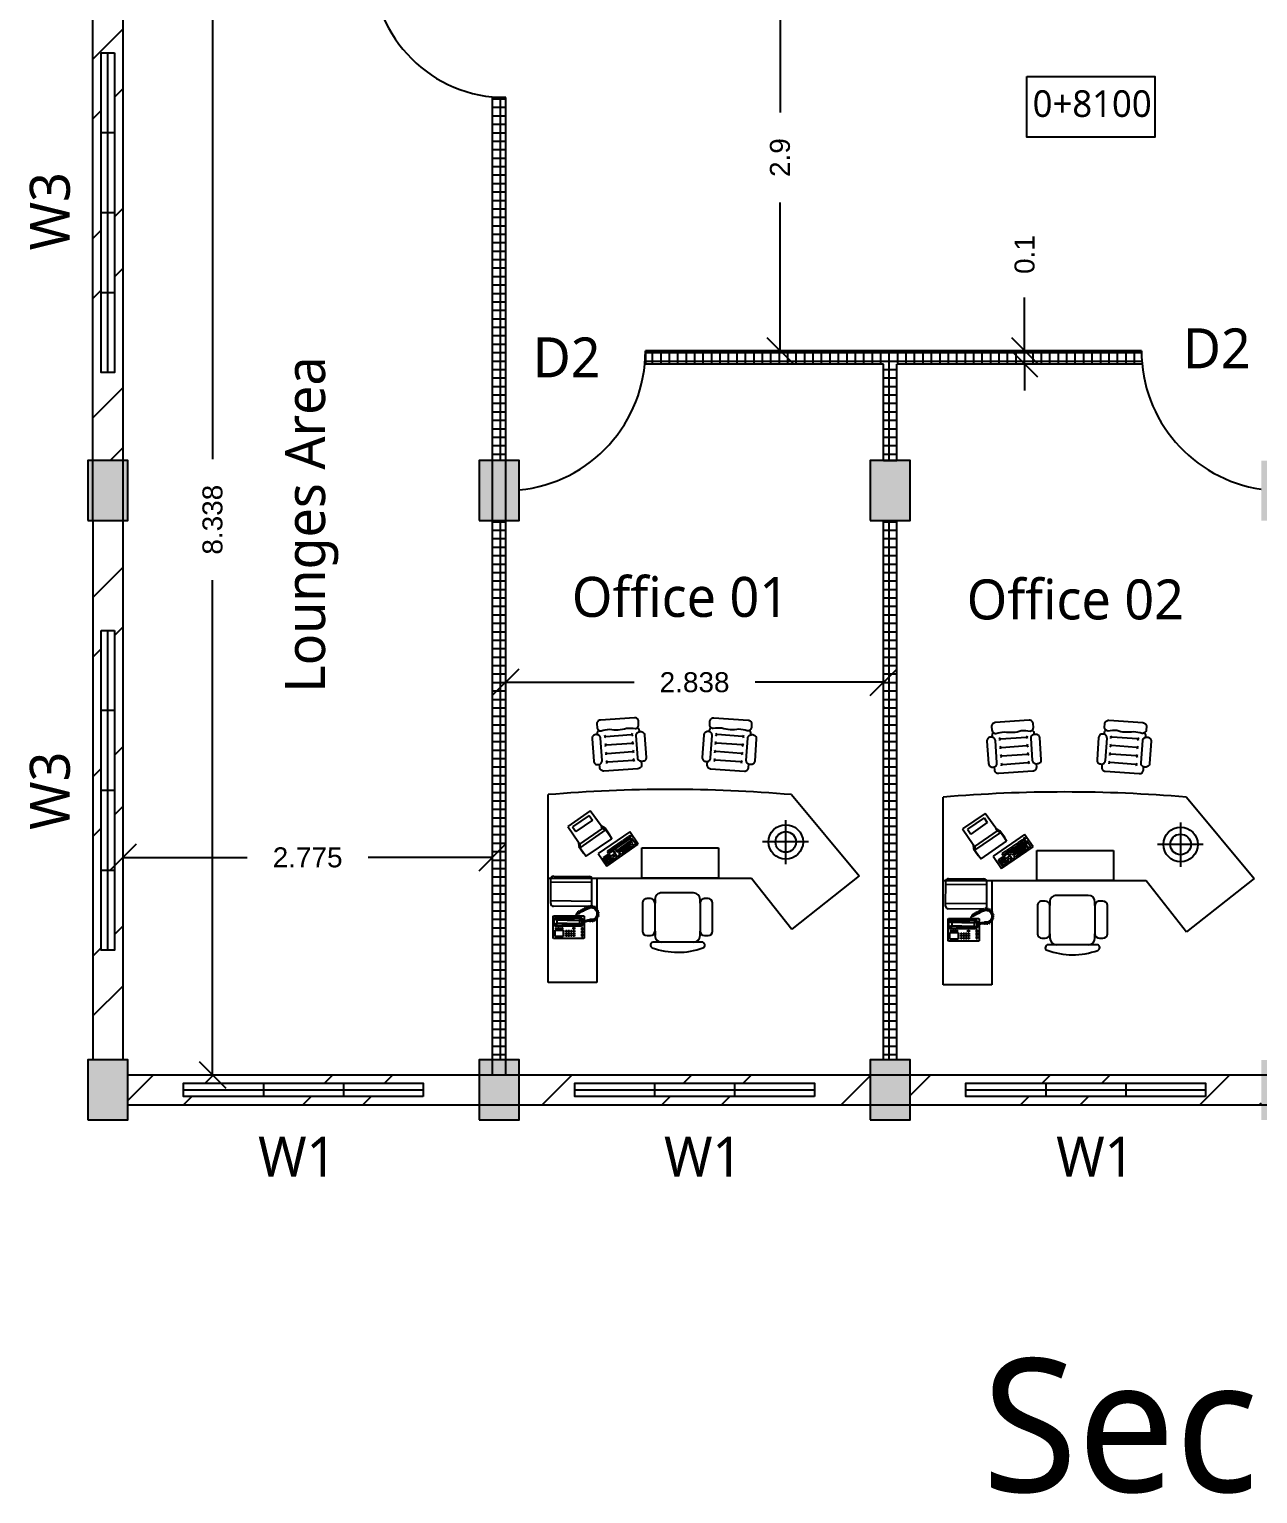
# Model space of a CAD drawing. Header units: millimetres. Extents: x 53849.2 to 53875.5, y 20238 to 20281.9.
# Drawn here: x 53849.87 to 53859.09, y 20264.3 to 20275.3 of the extents above; entities that cross this region are included whole.
import ezdxf

# ---------------------------------------------------------------- set-up
doc = ezdxf.new("R2010")
doc.units = ezdxf.units.MM
for name, color, linetype in [('Column', 240, 'Continuous'), ('Column hatch', 1, 'Continuous'), ('Doors', 90, 'Continuous'), ('Window', 50, 'Continuous')]:
    doc.layers.add(name, color=color, linetype=linetype)
doc.styles.add('Annotative', font='arial.ttf')
doc.styles.get("Standard").update_dxf_attribs({"font": 'arial.ttf'})
doc.dimstyles.new('Dim 2', dxfattribs={"dimtxt": 0.15, "dimasz": 0.2, "dimexe": 0.2, "dimexo": 0.2, "dimgap": 0.2, "dimtad": 0, "dimdec": 3, "dimdsep": 46, "dimtxsty": 'Annotative', "dimblk": 'OBLIQUE', "dimcen": 1, "dimadec": 0, "dimazin": 0, "dimtfac": 1, "dimtdec": 3, "dimtmove": 0, "dimatfit": 3, "dimfxl": 1, "dimarcsym": 0})

# ---------------------------------------------------------------- blocks, each defined once
blk = doc.blocks.new('A$C171345A8')
for p, q in [((3772, 2304), (3772, 3804)), ((3772, 3804), (4472, 3804)), ((4472, 3804), (4472, 1105)), ((2248, 3226), (2384, 3226)), ((2384, 3226), (2841, 3226)), ((2841, 3226), (2937, 3226)), ((2937, 3226), (2962, 3226)), ((0, 2272), (970, 3040)), ((1551, 2304), (970, 3040)), ((2110, 3068), (2110, 2664)), ((2224, 3132), (2174, 3132)), ((2288, 3130), (2288, 3068)), ((2288, 2664), (2288, 3068)), ((2937, 3068), (2937, 3130)), ((2937, 3068), (2937, 2664)), ((3052, 3132), (3002, 3132)), ((3116, 2664), (3116, 3068)), ((2174, 2599), (2224, 2599)), ((2288, 2664), (2288, 2613)), ((2937, 2613), (2937, 2664)), ((3002, 2599), (3052, 2599)), ((3844, 2674), (3844, 2321)), ((4437, 2670), (4434, 2317)), ((2384, 2517), (2841, 2517)), ((973, 1105), (0, 2272)), ((4472, 2304), (1551, 2304)), ((2023, 2304), (3125, 2304)), ((2023, 1870), (2023, 2304)), ((3125, 2304), (3125, 1870)), ((1055, 2105), (1055, 1471)), ((1391, 1781), (731, 1781)), ((3125, 1870), (2023, 1870)), ((1592, 716), (1589, 667)), ((1706, 634), (2069, 608)), ((3616, 634), (3253, 608)), ((3730, 716), (3733, 667)), ((1697, 512), (2060, 487)), ((3625, 512), (3262, 487)), ((1680, 269), (2043, 243)), ((1689, 390), (2052, 365)), ((3634, 390), (3270, 365)), ((3642, 269), (3279, 243))]:
    blk.add_line(p, q)
at = {"linetype": 'ByBlock'}
for p, q in [((3954, 3169), (3961, 3175)), ((3954, 2933), (3954, 3169)), ((3961, 3175), (4395, 3175)), ((4395, 3175), (4401, 3169)), ((4401, 3169), (4401, 2854)), ((3995, 3137), (3976, 3137)), ((3976, 3137), (3976, 3106)), ((3976, 3106), (3995, 3106)), ((3995, 3093), (3976, 3093)), ((3976, 3093), (3976, 3062)), ((3976, 3062), (3995, 3062)), ((3995, 3049), (3976, 3049)), ((3976, 3049), (3976, 3018)), ((3976, 3018), (3995, 3018)), ((3980, 2980), (3995, 2996)), ((3980, 2936), (3980, 2980)), ((3983, 2971), (3989, 2983)), ((3983, 2971), (3983, 2936)), ((4024, 2955), (3983, 2971)), ((3989, 2983), (4002, 2986)), ((3995, 3106), (3995, 3137)), ((3995, 3062), (3995, 3093)), ((3995, 3018), (3995, 3049)), ((3995, 2996), (4376, 2996)), ((4002, 2986), (4030, 2958)), ((4002, 2986), (4086, 2986)), ((4030, 2958), (4024, 2955)), ((4024, 2911), (4024, 2955)), ((4200, 2958), (4030, 2958)), ((4086, 2986), (4102, 2980)), ((4096, 3122), (4096, 3140)), ((4096, 3140), (4115, 3140)), ((4115, 3122), (4096, 3122)), ((4096, 3109), (4115, 3109)), ((4096, 3090), (4096, 3109)), ((4115, 3090), (4096, 3090)), ((4096, 3059), (4096, 3078)), ((4096, 3078), (4115, 3078)), ((4115, 3059), (4096, 3059)), ((4096, 3015), (4096, 3040)), ((4096, 3040), (4115, 3040)), ((4115, 3015), (4096, 3015)), ((4102, 2980), (4118, 2971)), ((4115, 3140), (4115, 3122)), ((4115, 3109), (4115, 3090)), ((4115, 3078), (4115, 3059)), ((4115, 3040), (4115, 3015)), ((4118, 2971), (4140, 2967)), ((4131, 3122), (4131, 3140)), ((4131, 3140), (4149, 3140)), ((4149, 3122), (4131, 3122)), ((4131, 3109), (4149, 3109)), ((4131, 3090), (4131, 3109)), ((4149, 3090), (4131, 3090)), ((4131, 3078), (4149, 3078)), ((4131, 3059), (4131, 3078)), ((4149, 3059), (4131, 3059)), ((4140, 2967), (4200, 2967)), ((4149, 3140), (4149, 3122)), ((4149, 3109), (4149, 3090)), ((4149, 3078), (4149, 3059)), ((4165, 3122), (4165, 3140)), ((4165, 3140), (4184, 3140)), ((4184, 3122), (4165, 3122)), ((4165, 3090), (4165, 3109)), ((4165, 3109), (4184, 3109)), ((4184, 3090), (4165, 3090)), ((4165, 3059), (4165, 3078)), ((4165, 3078), (4184, 3078)), ((4184, 3059), (4165, 3059)), ((4184, 3140), (4184, 3122)), ((4184, 3109), (4184, 3090)), ((4184, 3078), (4184, 3059)), ((4200, 3122), (4200, 3140)), ((4200, 3140), (4219, 3140)), ((4219, 3122), (4200, 3122)), ((4200, 3109), (4219, 3109)), ((4200, 3090), (4200, 3109)), ((4219, 3090), (4200, 3090)), ((4200, 3059), (4200, 3078)), ((4200, 3078), (4219, 3078)), ((4219, 3059), (4200, 3059)), ((4231, 2967), (4200, 2967)), ((4200, 2958), (4341, 2958)), ((4219, 3140), (4219, 3122)), ((4219, 3109), (4219, 3090)), ((4219, 3078), (4219, 3059)), ((4253, 2971), (4231, 2967)), ((4269, 2980), (4253, 2971)), ((4256, 3052), (4256, 3144)), ((4256, 3144), (4373, 3144)), ((4373, 3052), (4256, 3052)), ((4272, 3043), (4263, 3043)), ((4263, 3043), (4263, 3018)), ((4263, 3018), (4272, 3018)), ((4285, 2986), (4269, 2980)), ((4272, 3018), (4272, 3043)), ((4291, 3043), (4282, 3043)), ((4282, 3043), (4282, 3018)), ((4282, 3018), (4291, 3018)), ((4370, 2986), (4285, 2986)), ((4291, 3018), (4291, 3043)), ((4300, 3043), (4300, 3018)), ((4310, 3043), (4300, 3043)), ((4300, 3018), (4310, 3018)), ((4310, 3018), (4310, 3043)), ((4329, 3043), (4319, 3043)), ((4319, 3043), (4319, 3018)), ((4319, 3018), (4329, 3018)), ((4329, 3018), (4329, 3043)), ((4348, 3043), (4338, 3043)), ((4338, 3043), (4338, 3018)), ((4338, 3018), (4348, 3018)), ((4370, 2986), (4341, 2958)), ((4341, 2958), (4348, 2955)), ((4348, 3018), (4348, 3043)), ((4348, 2955), (4388, 2971)), ((4348, 2911), (4348, 2955)), ((4366, 3043), (4357, 3043)), ((4357, 3043), (4357, 3018)), ((4357, 3018), (4366, 3018)), ((4366, 3018), (4366, 3043)), ((4382, 2983), (4370, 2986)), ((4373, 3144), (4373, 3052)), ((4376, 2996), (4392, 2983)), ((4388, 2971), (4382, 2983)), ((4388, 2971), (4388, 2895)), ((4392, 2983), (4392, 2889)), ((3764, 2813), (3744, 2806)), ((3744, 2806), (3747, 2794)), ((3747, 2828), (3746, 2817)), ((3746, 2817), (3764, 2813)), ((3751, 2857), (3747, 2844)), ((3747, 2844), (3764, 2836)), ((3764, 2836), (3747, 2828)), ((3747, 2794), (3764, 2793)), ((3772, 2855), (3751, 2857)), ((3764, 2793), (3752, 2778)), ((3752, 2778), (3757, 2768)), ((3757, 2768), (3776, 2770)), ((3767, 2883), (3759, 2871)), ((3759, 2871), (3772, 2855)), ((3776, 2770), (3759, 2757)), ((3759, 2757), (3768, 2746)), ((3784, 2880), (3767, 2883)), ((3768, 2746), (3785, 2754)), ((3770, 2803), (3773, 2841)), ((3786, 2766), (3770, 2803)), ((3785, 2904), (3773, 2895)), ((3773, 2895), (3784, 2880)), ((3773, 2841), (3791, 2875)), ((3785, 2754), (3778, 2736)), ((3803, 2895), (3785, 2904)), ((3785, 2728), (3803, 2737)), ((3813, 2738), (3786, 2766)), ((3791, 2875), (3822, 2899)), ((3803, 2737), (3797, 2718)), ((3813, 2923), (3799, 2915)), ((3799, 2915), (3803, 2895)), ((3827, 2905), (3813, 2923)), ((3861, 2729), (3813, 2738)), ((3822, 2899), (3862, 2902)), ((3829, 2925), (3827, 2905)), ((3847, 2927), (3829, 2925)), ((3857, 2909), (3847, 2927)), ((3861, 2927), (3857, 2909)), ((3876, 2926), (3861, 2927)), ((3921, 2750), (3861, 2729)), ((3862, 2902), (3876, 2900)), ((3883, 2919), (3876, 2926)), ((3876, 2900), (3885, 2911)), ((3887, 2921), (3883, 2919)), ((3885, 2911), (3901, 2911)), ((3903, 2920), (3887, 2921)), ((3901, 2911), (3917, 2913)), ((3933, 2928), (3903, 2920)), ((3917, 2913), (3947, 2920)), ((3958, 2771), (3921, 2750)), ((3923, 2722), (3921, 2741)), ((3921, 2741), (3940, 2730)), ((3965, 2936), (3933, 2928)), ((3940, 2730), (3950, 2737)), ((3945, 2755), (3962, 2745)), ((3950, 2737), (3945, 2755)), ((3947, 2920), (3967, 2925)), ((3954, 2854), (3954, 2922)), ((3961, 2848), (3954, 2854)), ((3963, 2769), (3958, 2771)), ((4395, 2848), (3961, 2848)), ((3962, 2745), (3975, 2752)), ((3964, 2773), (3963, 2769)), ((3990, 2787), (3964, 2773)), ((3992, 2936), (3965, 2936)), ((3967, 2925), (3992, 2927)), ((3969, 2769), (3984, 2758)), ((3975, 2752), (3969, 2769)), ((3980, 2889), (3980, 2926)), ((3998, 2873), (3980, 2889)), ((3983, 2926), (3983, 2895)), ((4024, 2911), (3983, 2895)), ((3983, 2895), (3989, 2882)), ((3984, 2758), (3998, 2764)), ((3989, 2882), (4002, 2879)), ((4025, 2807), (3990, 2787)), ((3990, 2781), (4005, 2768)), ((3998, 2764), (3990, 2781)), ((3992, 2927), (3992, 2936)), ((4376, 2873), (3998, 2873)), ((4002, 2879), (4030, 2908)), ((4002, 2879), (4086, 2879)), ((4005, 2768), (4015, 2773)), ((4015, 2773), (4010, 2792)), ((4010, 2792), (4028, 2781)), ((4030, 2908), (4024, 2911)), ((4044, 2818), (4025, 2807)), ((4028, 2781), (4038, 2787)), ((4200, 2908), (4030, 2908)), ((4038, 2787), (4033, 2803)), ((4033, 2803), (4049, 2793)), ((4050, 2811), (4044, 2818)), ((4049, 2793), (4056, 2795)), ((4054, 2821), (4050, 2817)), ((4050, 2817), (4050, 2811)), ((4060, 2829), (4054, 2821)), ((4056, 2795), (4058, 2802)), ((4058, 2802), (4059, 2814)), ((4059, 2814), (4071, 2823)), ((4065, 2836), (4060, 2829)), ((4068, 2848), (4065, 2836)), ((4071, 2823), (4075, 2830)), ((4075, 2830), (4077, 2848)), ((4086, 2879), (4102, 2886)), ((4102, 2886), (4118, 2895)), ((4118, 2895), (4140, 2898)), ((4140, 2898), (4200, 2898)), ((4200, 2908), (4341, 2908)), ((4231, 2898), (4200, 2898)), ((4253, 2895), (4231, 2898)), ((4269, 2886), (4253, 2895)), ((4285, 2879), (4269, 2886)), ((4370, 2879), (4285, 2879)), ((4341, 2908), (4348, 2911)), ((4370, 2879), (4341, 2908)), ((4348, 2911), (4388, 2895)), ((4382, 2882), (4370, 2879)), ((4392, 2889), (4376, 2873)), ((4388, 2895), (4382, 2882)), ((4401, 2854), (4395, 2848)), ((3778, 2736), (3785, 2728)), ((3797, 2718), (3810, 2713)), ((3810, 2713), (3827, 2729)), ((3827, 2729), (3826, 2709)), ((3826, 2709), (3839, 2706)), ((3839, 2706), (3848, 2723)), ((3848, 2723), (3854, 2703)), ((4436, 2629), (3852, 2634)), ((3854, 2703), (3870, 2706)), ((3870, 2724), (3883, 2710)), ((3870, 2706), (3870, 2724)), ((3883, 2710), (3897, 2715)), ((3884, 2714), (4397, 2710)), ((3897, 2735), (3904, 2717)), ((3897, 2715), (3897, 2735)), ((3904, 2717), (3923, 2722)), ((4435, 2357), (3850, 2362)), ((3631, 2132), (3178, 1819)), ((3754, 1953), (3631, 2132)), ((4394, 2277), (3884, 2281)), ((3250, 1848), (3426, 1969)), ((3538, 1910), (3273, 1727)), ((3278, 1814), (3451, 1933)), ((3282, 1790), (3466, 1917)), ((3285, 1766), (3488, 1906)), ((3290, 1848), (3415, 1935)), ((3301, 1641), (3754, 1953)), ((3415, 1935), (3402, 1953)), ((3426, 1969), (3439, 1951)), ((3439, 1951), (3460, 1966)), ((3444, 1950), (3456, 1932)), ((3447, 1983), (3474, 2002)), ((3460, 1966), (3447, 1983)), ((3456, 1932), (3465, 1939)), ((3465, 1939), (3475, 1924)), ((3546, 1898), (3471, 1846)), ((3474, 2002), (3538, 1910)), ((3475, 1924), (3487, 1932)), ((3537, 2045), (3480, 2006)), ((3480, 2006), (3494, 1985)), ((3487, 1932), (3500, 1914)), ((3494, 1985), (3512, 1998)), ((3500, 1914), (3494, 1910)), ((3494, 1910), (3506, 1892)), ((3512, 1998), (3525, 1980)), ((3574, 1992), (3517, 1952)), ((3517, 1952), (3544, 1914)), ((3525, 1980), (3545, 1994)), ((3533, 2012), (3551, 2024)), ((3545, 1994), (3533, 2012)), ((3551, 2024), (3537, 2045)), ((3544, 1914), (3600, 1953)), ((3562, 1874), (3546, 1898)), ((3619, 2098), (3548, 2048)), ((3548, 2048), (3609, 1959)), ((3609, 1941), (3552, 1902)), ((3552, 1902), (3568, 1878)), ((3926, 1991), (3559, 1738)), ((3561, 2036), (3594, 2058)), ((3568, 1878), (3625, 1917)), ((3570, 2016), (3621, 2051)), ((3600, 1953), (3574, 1992)), ((3594, 2058), (3583, 2073)), ((3588, 1997), (3635, 2030)), ((3597, 1977), (3648, 2012)), ((3601, 2085), (3624, 2053)), ((3609, 1959), (3681, 2008)), ((3625, 1917), (3609, 1941)), ((3681, 2008), (3619, 2098)), ((3624, 2053), (3639, 2063)), ((3624, 2053), (3651, 2014)), ((3651, 2014), (3665, 2024)), ((3967, 1944), (3926, 1991)), ((3962, 1945), (3926, 1991)), ((4015, 1868), (3962, 1945)), ((4033, 1849), (3967, 1944)), ((3178, 1819), (3301, 1641)), ((3209, 1819), (3236, 1837)), ((3273, 1727), (3209, 1819)), ((3236, 1837), (3248, 1820)), ((3248, 1820), (3263, 1830)), ((3263, 1830), (3250, 1848)), ((3272, 1810), (3260, 1828)), ((3263, 1804), (3272, 1810)), ((3276, 1786), (3263, 1804)), ((3270, 1782), (3276, 1786)), ((3284, 1761), (3270, 1782)), ((3277, 1866), (3290, 1848)), ((3278, 1757), (3284, 1761)), ((3288, 1742), (3278, 1757)), ((3302, 1729), (3281, 1715)), ((3281, 1715), (3297, 1691)), ((3297, 1691), (3318, 1705)), ((3318, 1705), (3302, 1729)), ((3385, 1787), (3314, 1737)), ((3314, 1737), (3330, 1713)), ((3330, 1713), (3401, 1763)), ((3401, 1763), (3385, 1787)), ((3466, 1842), (3394, 1793)), ((3394, 1793), (3410, 1769)), ((3410, 1769), (3482, 1818)), ((3482, 1818), (3466, 1842)), ((3471, 1846), (3488, 1822)), ((3488, 1822), (3562, 1874)), ((3559, 1738), (3586, 1686)), ((3589, 1688), (3559, 1738)), ((3586, 1686), (3654, 1588)), ((3643, 1611), (3589, 1688)), ((4015, 1868), (3643, 1611)), ((4016, 1816), (3691, 1591)), ((4016, 1816), (4015, 1868)), ((4037, 1786), (4016, 1816)), ((4037, 1786), (4033, 1849)), ((4191, 1562), (4037, 1786)), ((3691, 1591), (3643, 1611)), ((3654, 1588), (3713, 1553)), ((3712, 1562), (3691, 1591)), ((3713, 1553), (3869, 1339)), ((3836, 1471), (4074, 1636)), ((3869, 1339), (4191, 1562)), ((3883, 1403), (4122, 1567)), ((4122, 1567), (4074, 1636)), ((3883, 1403), (3836, 1471))]:
    blk.add_line(p, q, dxfattribs=at)
for points in [[(1602, 293, -0.414214), (1543, 243), (1532, 243, -0.414214), (1482, 302), (1504, 623, -0.414214), (1562, 673), (1574, 673, -0.414214), (1624, 614)], [(3720, 293, 0.414214), (3779, 243), (3790, 243, 0.414214), (3841, 302), (3818, 623, 0.414214), (3760, 673), (3748, 673, 0.414214), (3698, 614)], [(2115, 257, 0.414214), (2166, 199), (2177, 198, 0.414214), (2235, 249), (2258, 570, 0.414214), (2207, 628), (2196, 629, 0.414214), (2138, 578)], [(3207, 257, -0.414214), (3156, 199), (3145, 198, -0.414214), (3087, 249), (3064, 570, -0.414214), (3115, 628), (3126, 629, -0.414214), (3184, 578)]]:
    blk.add_lwpolyline(points, format="xyb", close=True)
for points in [[(2188, 628), (2191, 673, 0.414214), (2140, 732), (1651, 766, 0.414214), (1592, 716)], [(3134, 628), (3131, 673, -0.414214), (3182, 732), (3672, 766, -0.414214), (3730, 716)], [(1559, 244), (1558, 226, 0.236068), (1577, 181)], [(3763, 244), (3764, 226, -0.236068), (3746, 181)], [(2147, 51, -0.414214), (2089, 0), (1599, 34, -0.414214), (1548, 93), (1552, 139, -0.414214), (1610, 189)], [(1610, 189, 0.055299), (1732, 166, -0.118462), (1976, 149, 0.055299), (2100, 155, -0.414214), (2150, 97), (2147, 51, -0.414214)], [(2132, 142, 0.236068), (2157, 184), (2158, 199)], [(3190, 142, -0.236068), (3166, 184), (3165, 199)], [(3712, 189, -0.055299), (3590, 166, 0.118462), (3347, 149, -0.055299), (3222, 155, 0.414214), (3172, 97), (3175, 51, 0.414214)], [(3175, 51, 0.414214), (3233, 0), (3723, 34, 0.414214), (3774, 93), (3770, 139, 0.414214), (3712, 189)]]:
    blk.add_lwpolyline(points, format="xyb")
for radius in [248, 148]:
    blk.add_circle((1057, 1785), radius)
for centre, radius, start, end in [((2609, 2317), 1054, 69.6389, 110.0456), ((2263, 3267), 42.7, 110.0456, 249.9544), ((2384, 3130), 96.2, 90, 180), ((2841, 3130), 96.2, 0, 90), ((2962, 3267), 40.3, 270, 69.6389), ((2174, 3068), 64.2, 90, 180), ((2224, 3068), 64.2, 0, 90), ((3002, 3068), 64.2, 90, 180), ((3052, 3068), 64.2, 0, 90), ((2174, 2664), 64.2, 180, 270), ((2224, 2664), 64.2, 270, 0), ((2384, 2613), 96.2, 180, 270), ((2841, 2613), 96.2, 270, 0), ((3002, 2664), 64.2, 180, 270), ((3052, 2664), 64.2, 270, 0), ((3884, 2674), 40, 89.5491, 180), ((4397, 2670), 40, 359.603, 89.5491), ((3884, 2321), 40, 180, 269.5491), ((4394, 2317), 40, 269.5491, 359.603), ((2723, 21731), 20700, 265.151, 274.849), ((1704, 613), 20.7, 85.9751, 175.9751), ((1707, 654), 20.7, 175.9751, 265.9751), ((3615, 654), 20.7, 274.0249, 4.0249), ((3618, 613), 20.7, 4.0249, 94.0249), ((1696, 492), 20.7, 85.9751, 175.9751), ((1699, 533), 20.7, 175.9751, 265.9751), ((2062, 507), 20.7, 265.9751, 355.9751), ((2059, 466), 20.7, 355.9751, 85.9751), ((2070, 629), 20.7, 265.9751, 355.9751), ((2068, 588), 20.7, 355.9751, 85.9751), ((3252, 629), 20.7, 184.0249, 274.0249), ((3255, 588), 20.7, 94.0249, 184.0249), ((3260, 507), 20.7, 184.0249, 274.0249), ((3263, 466), 20.7, 94.0249, 184.0249), ((3623, 533), 20.7, 274.0249, 4.0249), ((3626, 492), 20.7, 4.0249, 94.0249), ((1679, 248), 20.7, 85.9751, 175.9751), ((1681, 289), 20.7, 175.9751, 265.9751), ((1687, 370), 20.7, 85.9751, 175.9751), ((1690, 411), 20.7, 175.9751, 265.9751), ((2045, 264), 20.7, 265.9751, 355.9751), ((2042, 223), 20.7, 355.9751, 85.9751), ((2053, 386), 20.7, 265.9751, 355.9751), ((2050, 344), 20.7, 355.9751, 85.9751), ((3269, 386), 20.7, 184.0249, 274.0249), ((3272, 344), 20.7, 94.0249, 184.0249), ((3277, 264), 20.7, 184.0249, 274.0249), ((3280, 223), 20.7, 94.0249, 184.0249), ((3632, 411), 20.7, 274.0249, 4.0249), ((3635, 370), 20.7, 4.0249, 94.0249), ((3641, 289), 20.7, 274.0249, 4.0249), ((3644, 248), 20.7, 4.0249, 94.0249)]:
    blk.add_arc(centre, radius, start, end)
blk.add_point((4472, 2304), dxfattribs=at)
blk = doc.blocks.new('_Oblique')
at = {"color": 0, "linetype": 'ByBlock', "lineweight": -2}
blk.add_line((-0.5, -0.5), (0.5, 0.5), dxfattribs=at)
blk = doc.blocks.new('*D84')
at = {"color": 0, "lineweight": -2, "transparency": 16777216}
for p, q in [((53851.187, 20275.783), (53851.442, 20275.783)), ((53851.242, 20275.783), (53851.242, 20272.068)), ((53851.242, 20267.445), (53851.242, 20271.161)), ((53851.187, 20267.445), (53851.442, 20267.445))]:
    blk.add_line(p, q, dxfattribs=at)
at = {"layer": 'Defpoints', "color": 0, "transparency": 16777216}
for p in [(53850.987, 20275.783), (53851.242, 20275.783), (53850.987, 20267.445)]:
    blk.add_point(p, dxfattribs=at)
at = {"color": 0, "lineweight": -2, "transparency": 16777216, "xscale": 0.2, "yscale": 0.2, "zscale": 0.2}
for p, rotation in [((53851.242, 20275.783), 90), ((53851.242, 20267.445), 270)]:
    blk.add_blockref('_Oblique', p, dxfattribs=dict(at, rotation=rotation))
at = {"color": 0, "transparency": 16777216, "insert": (53851.242, 20271.614), "char_height": 0.15, "attachment_point": 5, "rotation": 90, "style": 'Annotative'}
blk.add_mtext('8.338', dxfattribs=at)
blk = doc.blocks.new('*D85')
at = {"color": 0, "lineweight": -2, "transparency": 16777216}
for p, q in [((53850.568, 20269.078), (53851.501, 20269.078)), ((53853.343, 20269.078), (53852.411, 20269.078)), ((53850.568, 20269.001), (53850.568, 20268.878)), ((53853.343, 20269.001), (53853.343, 20268.878))]:
    blk.add_line(p, q, dxfattribs=at)
at = {"layer": 'Defpoints', "color": 0, "transparency": 16777216}
for p in [(53850.568, 20269.201), (53853.343, 20269.201), (53853.343, 20269.078)]:
    blk.add_point(p, dxfattribs=at)
at = {"color": 0, "lineweight": -2, "transparency": 16777216, "xscale": 0.2, "yscale": 0.2, "zscale": 0.2, "rotation": 180}
blk.add_blockref('_Oblique', (53850.568, 20269.078), dxfattribs=at)
at = {"color": 0, "lineweight": -2, "transparency": 16777216, "xscale": 0.2, "yscale": 0.2, "zscale": 0.2}
blk.add_blockref('_Oblique', (53853.343, 20269.078), dxfattribs=at)
at = {"color": 0, "transparency": 16777216, "insert": (53851.956, 20269.078), "char_height": 0.15, "attachment_point": 5, "style": 'Annotative'}
blk.add_mtext('2.775', dxfattribs=at)
blk = doc.blocks.new('*D50')
at = {"color": 0, "lineweight": -2, "transparency": 16777216}
for p, q in [((53855.608, 20275.783), (53855.304, 20275.783)), ((53855.504, 20275.783), (53855.504, 20274.671)), ((53855.504, 20272.883), (53855.504, 20273.995)), ((53855.608, 20272.883), (53855.304, 20272.883))]:
    blk.add_line(p, q, dxfattribs=at)
at = {"layer": 'Defpoints', "color": 0, "transparency": 16777216}
for p in [(53855.504, 20275.783), (53855.808, 20275.783), (53855.808, 20272.883)]:
    blk.add_point(p, dxfattribs=at)
at = {"color": 0, "lineweight": -2, "transparency": 16777216, "xscale": 0.2, "yscale": 0.2, "zscale": 0.2}
for p, rotation in [((53855.504, 20275.783), 90), ((53855.504, 20272.883), 270)]:
    blk.add_blockref('_Oblique', p, dxfattribs=dict(at, rotation=rotation))
at = {"color": 0, "transparency": 16777216, "insert": (53855.504, 20274.333), "char_height": 0.15, "attachment_point": 5, "rotation": 90, "style": 'Annotative'}
blk.add_mtext('2.9', dxfattribs=at)
blk = doc.blocks.new('*D55')
at = {"color": 0, "lineweight": -2, "transparency": 16777216}
for p, q in [((53853.443, 20270.393), (53854.408, 20270.393)), ((53856.281, 20270.393), (53855.317, 20270.393)), ((53853.443, 20270.213), (53853.443, 20270.193)), ((53856.281, 20270.213), (53856.281, 20270.193))]:
    blk.add_line(p, q, dxfattribs=at)
at = {"layer": 'Defpoints', "color": 0, "transparency": 16777216}
for p in [(53853.443, 20270.413), (53856.281, 20270.413), (53856.281, 20270.393)]:
    blk.add_point(p, dxfattribs=at)
at = {"color": 0, "lineweight": -2, "transparency": 16777216, "xscale": 0.2, "yscale": 0.2, "zscale": 0.2, "rotation": 180}
blk.add_blockref('_Oblique', (53853.443, 20270.393), dxfattribs=at)
at = {"color": 0, "lineweight": -2, "transparency": 16777216, "xscale": 0.2, "yscale": 0.2, "zscale": 0.2}
blk.add_blockref('_Oblique', (53856.281, 20270.393), dxfattribs=at)
at = {"color": 0, "transparency": 16777216, "insert": (53854.862, 20270.393), "char_height": 0.15, "attachment_point": 5, "style": 'Annotative'}
blk.add_mtext('2.838', dxfattribs=at)
blk = doc.blocks.new('*D56')
at = {"color": 0, "lineweight": -2, "transparency": 16777216}
for p, q in [((53857.341, 20272.883), (53857.341, 20273.283)), ((53857.141, 20272.883), (53857.141, 20272.883)), ((53857.341, 20272.783), (53857.341, 20272.883)), ((53857.141, 20272.783), (53857.141, 20272.783)), ((53857.341, 20272.783), (53857.341, 20272.583))]:
    blk.add_line(p, q, dxfattribs=at)
at = {"layer": 'Defpoints', "color": 0, "transparency": 16777216}
for p in [(53857.341, 20272.883), (53857.341, 20272.883), (53857.341, 20272.783)]:
    blk.add_point(p, dxfattribs=at)
at = {"color": 0, "lineweight": -2, "transparency": 16777216, "xscale": 0.2, "yscale": 0.2, "zscale": 0.2}
for p, rotation in [((53857.341, 20272.883), 270), ((53857.341, 20272.783), 90)]:
    blk.add_blockref('_Oblique', p, dxfattribs=dict(at, rotation=rotation))
at = {"color": 0, "transparency": 16777216, "insert": (53857.341, 20273.605), "char_height": 0.15, "attachment_point": 5, "rotation": 90, "style": 'Annotative'}
blk.add_mtext('0.1', dxfattribs=at)

msp = doc.modelspace()

# ---------------------------------------------------------------- hatches: boundary and pattern name
h = msp.add_hatch()
h.set_pattern_fill('NET', color=256, scale=0.02)
h.set_pattern_definition([(0, (41942.45434, 14357.462745), (0, 0.0635), []), (90, (41942.45434, 14357.462745), (-0.0635, 4e-18), [])])
h.paths.add_polyline_path([(53869.9435, 20275.7879, -0.0250471), (53869.8435, 20275.7829), (53869.8435, 20273.7829), (53873.8435, 20273.7829), (53873.8435, 20273.8829), (53869.9435, 20273.8829)])
h.paths.add_polyline_path([(53870.8685, 20276.8829), (53868.231, 20276.8829), (53868.231, 20276.7829), (53870.8685, 20276.7829)])
h.paths.add_polyline_path([(53873.806, 20276.8829), (53871.1685, 20276.8829), (53871.1685, 20276.7829), (53873.806, 20276.7829)])
h.paths.add_polyline_path([(53867.931, 20276.8829), (53866.3387, 20276.8829, -0.0238502), (53866.3435, 20276.7829), (53867.931, 20276.7829)])
h.paths.add_polyline_path([(53870.906, 20270.7017), (53869.5935, 20270.7017), (53869.5935, 20270.6017), (53870.906, 20270.6017)])
h.paths.add_polyline_path([(53869.5935, 20270.7017), (53869.4935, 20270.7017), (53869.4935, 20270.6017), (53869.5935, 20270.6017)])
h.paths.add_polyline_path([(53869.5935, 20270.9771, -0.0334454), (53869.4935, 20270.9704), (53869.4935, 20270.7017), (53869.5935, 20270.7017)])
h.paths.add_polyline_path([(53870.906, 20269.6329), (53869.5935, 20269.6329), (53869.5935, 20269.5329), (53870.906, 20269.5329)])
h.paths.add_polyline_path([(53869.5935, 20269.6329), (53869.4935, 20269.6329), (53869.4935, 20269.5329), (53869.5935, 20269.5329)])
h.paths.add_polyline_path([(53869.5935, 20269.8584, -0.0334454), (53869.4935, 20269.8517), (53869.4935, 20269.6329), (53869.5935, 20269.6329)])
h.paths.add_polyline_path([(53869.5935, 20268.7896, -0.0334454), (53869.4935, 20268.7829), (53869.4935, 20268.5642), (53869.5935, 20268.5642)])
h.paths.add_polyline_path([(53869.5935, 20268.5642), (53869.4935, 20268.5642), (53869.4935, 20268.4642), (53869.5935, 20268.4642)])
h.paths.add_polyline_path([(53870.906, 20268.5642), (53869.5935, 20268.5642), (53869.5935, 20268.4642), (53870.906, 20268.4642)])
h.paths.add_polyline_path([(53869.5935, 20267.7209, -0.0334454), (53869.4935, 20267.7142), (53869.4935, 20267.4454), (53869.5935, 20267.4454)])
h.paths.add_polyline_path([(53872.531, 20267.7209, -0.0334454), (53872.431, 20267.7142), (53872.431, 20267.4454), (53872.531, 20267.4454)])
h.paths.add_polyline_path([(53873.8435, 20268.5642), (53872.531, 20268.5642), (53872.531, 20268.4642), (53873.8435, 20268.4642)])
h.paths.add_polyline_path([(53872.531, 20268.5642), (53872.431, 20268.5642), (53872.431, 20268.4642), (53872.531, 20268.4642)])
h.paths.add_polyline_path([(53872.531, 20268.7896, -0.0334454), (53872.431, 20268.7829), (53872.431, 20268.5642), (53872.531, 20268.5642)])
h.paths.add_polyline_path([(53873.8435, 20269.6329), (53872.531, 20269.6329), (53872.531, 20269.5329), (53873.8435, 20269.5329)])
h.paths.add_polyline_path([(53872.531, 20269.6329), (53872.431, 20269.6329), (53872.431, 20269.5329), (53872.531, 20269.5329)])
h.paths.add_polyline_path([(53872.531, 20269.8584, -0.0334454), (53872.431, 20269.8517), (53872.431, 20269.6329), (53872.531, 20269.6329)])
h.paths.add_polyline_path([(53873.8435, 20270.7017), (53872.531, 20270.7017), (53872.531, 20270.6017), (53873.8435, 20270.6017)])
h.paths.add_polyline_path([(53872.531, 20270.7017), (53872.431, 20270.7017), (53872.431, 20270.6017), (53872.531, 20270.6017)])
h.paths.add_polyline_path([(53872.531, 20270.9771, -0.0334454), (53872.431, 20270.9704), (53872.431, 20270.7017), (53872.531, 20270.7017)])
h.paths.add_polyline_path([(53859.3185, 20271.6079), (53859.2185, 20271.6079), (53859.2185, 20267.5579), (53859.3185, 20267.5579)])
h.paths.add_polyline_path([(53856.381, 20271.6079), (53856.281, 20271.6079), (53856.281, 20267.5579), (53856.381, 20267.5579)])
h.paths.add_polyline_path([(53853.4433, 20271.6079), (53853.3433, 20271.6079), (53853.3433, 20267.5579), (53853.4433, 20267.5579)])
h.paths.add_polyline_path([(53853.4433, 20274.7829), (53853.3433, 20274.7829), (53853.3433, 20272.0579), (53853.4433, 20272.0579)])
h.paths.add_polyline_path([(53858.2183, 20272.8829), (53854.5935, 20272.8829), (53854.4933, 20272.8829), (53854.4933, 20272.7829), (53854.5887, 20272.7829), (53856.281, 20272.7829), (53856.281, 20272.0579), (53856.381, 20272.0579), (53856.381, 20272.7829), (53858.2231, 20272.7829, -0.0238501)])
h.paths.add_polyline_path([(53859.3185, 20272.7829), (53861.0107, 20272.7829, -0.0238502), (53861.006, 20272.8829), (53859.2185, 20272.8829), (53859.2185, 20272.0579), (53859.3185, 20272.0579)])
h.paths.add_polyline_path([(53861.0985, 20275.8829), (53850.5685, 20275.8829), (53850.5685, 20275.7829), (53861.0935, 20275.7829, -0.0250471)])
h = msp.add_hatch()
h.set_pattern_fill('ANSI32', color=256, scale=0.1)
h.set_pattern_definition([(45, (41942.4543, 14357.4627), (-0.67351921, 0.67351921), []), (45, (41942.9034, 14357.4627), (-0.67351921, 0.67351921), [])])
h.paths.add_polyline_path([(53850.5685, 20276.6079), (53850.3435, 20276.6079), (53850.3435, 20272.0579), (53850.5685, 20272.0579)])
h.paths.add_polyline_path([(53850.506, 20275.1204), (53850.506, 20274.5204), (53850.506, 20272.7204), (53850.406, 20272.7204), (53850.406, 20274.5204), (53850.406, 20275.1204)], flags=16)
h.paths.add_polyline_path([(53850.5685, 20271.6079), (53850.3435, 20271.6079), (53850.3435, 20267.5579), (53850.5685, 20267.5579)])
h.paths.add_polyline_path([(53850.406, 20270.7829), (53850.506, 20270.7829), (53850.506, 20270.1829), (53850.506, 20268.3829), (53850.406, 20268.3829), (53850.406, 20270.1829)], flags=16)
h.paths.add_polyline_path([(53853.2435, 20267.4454), (53850.606, 20267.4454), (53850.606, 20267.2204), (53853.2435, 20267.2204)])
h.paths.add_polyline_path([(53851.0247, 20267.3829), (53852.8247, 20267.3829), (53852.8247, 20267.2829), (53851.0247, 20267.2829)], flags=16)
h.paths.add_polyline_path([(53856.181, 20267.4454), (53853.5435, 20267.4454), (53853.5435, 20267.2204), (53856.181, 20267.2204)])
h.paths.add_polyline_path([(53853.9622, 20267.3829), (53855.7622, 20267.3829), (53855.7622, 20267.2829), (53853.9622, 20267.2829)], flags=16)
h.paths.add_polyline_path([(53859.1185, 20267.4454), (53856.481, 20267.4454), (53856.481, 20267.2204), (53859.1185, 20267.2204)])
h.paths.add_polyline_path([(53856.8997, 20267.3829), (53858.6997, 20267.3829), (53858.6997, 20267.2829), (53856.8997, 20267.2829)], flags=16)
h.paths.add_polyline_path([(53862.056, 20267.4454), (53859.4185, 20267.4454), (53859.4185, 20267.2204), (53862.056, 20267.2204)])
h.paths.add_polyline_path([(53859.8372, 20267.3829), (53861.6372, 20267.3829), (53861.6372, 20267.2829), (53859.8372, 20267.2829)], flags=16)
h.paths.add_polyline_path([(53864.9935, 20267.4454), (53862.356, 20267.4454), (53862.356, 20267.2204), (53864.9935, 20267.2204)])
at = {"layer": 'Column'}
h = msp.add_hatch(color=256, dxfattribs=at)
h.dxf.hatch_style = 1
h.paths.add_polyline_path([(53850.606, 20272.0579), (53850.306, 20272.0579), (53850.306, 20271.6079), (53850.606, 20271.6079)])
h.paths.add_polyline_path([(53853.5435, 20272.0579), (53853.2435, 20272.0579), (53853.2435, 20271.8329), (53853.5435, 20271.8329)])
h.paths.add_polyline_path([(53853.5435, 20271.8329), (53853.2435, 20271.8329), (53853.2435, 20271.6079), (53853.5435, 20271.6079)])
h.paths.add_polyline_path([(53856.481, 20272.0579), (53856.181, 20272.0579), (53856.181, 20271.8329), (53856.481, 20271.8329)])
h.paths.add_polyline_path([(53856.481, 20271.8329), (53856.181, 20271.8329), (53856.181, 20271.6079), (53856.481, 20271.6079)])
h.paths.add_polyline_path([(53859.4185, 20272.0579), (53859.1185, 20272.0579), (53859.1185, 20271.8329), (53859.4185, 20271.8329)])
h.paths.add_polyline_path([(53859.4185, 20271.8329), (53859.1185, 20271.8329), (53859.1185, 20271.6079), (53859.4185, 20271.6079)])
h.paths.add_polyline_path([(53862.356, 20272.0579), (53862.056, 20272.0579), (53862.056, 20271.8329), (53862.356, 20271.8329)])
h.paths.add_polyline_path([(53862.356, 20271.8329), (53862.056, 20271.8329), (53862.056, 20271.6079), (53862.356, 20271.6079)])
h.paths.add_polyline_path([(53865.2935, 20272.0579), (53864.9935, 20272.0579), (53864.9935, 20271.8329), (53865.2935, 20271.8329)])
h.paths.add_polyline_path([(53865.2935, 20271.8329), (53864.9935, 20271.8329), (53864.9935, 20271.6079), (53865.2935, 20271.6079)])
h.paths.add_polyline_path([(53868.231, 20272.0579), (53867.931, 20272.0579), (53867.931, 20271.8329), (53868.231, 20271.8329)])
h.paths.add_polyline_path([(53868.231, 20271.8329), (53867.931, 20271.8329), (53867.931, 20271.6079), (53868.231, 20271.6079)])
h.paths.add_polyline_path([(53871.1685, 20272.0579), (53870.8685, 20272.0579), (53870.8685, 20271.8329), (53871.1685, 20271.8329)])
h.paths.add_polyline_path([(53871.1685, 20271.8329), (53870.8685, 20271.8329), (53870.8685, 20271.6079), (53871.1685, 20271.6079)])
h.paths.add_polyline_path([(53874.106, 20272.0579), (53873.806, 20272.0579), (53873.806, 20271.6079), (53874.106, 20271.6079)])
h.paths.add_polyline_path([(53874.106, 20267.5579), (53873.806, 20267.5579), (53873.806, 20267.1079), (53874.106, 20267.1079)])
h.paths.add_polyline_path([(53871.1685, 20267.3329), (53870.8685, 20267.3329), (53870.8685, 20267.1079), (53871.1685, 20267.1079)])
h.paths.add_polyline_path([(53871.1685, 20267.5579), (53870.8685, 20267.5579), (53870.8685, 20267.3329), (53871.1685, 20267.3329)])
h.paths.add_polyline_path([(53868.231, 20267.3329), (53867.931, 20267.3329), (53867.931, 20267.1079), (53868.231, 20267.1079)])
h.paths.add_polyline_path([(53868.231, 20267.5579), (53867.931, 20267.5579), (53867.931, 20267.3329), (53868.231, 20267.3329)])
h.paths.add_polyline_path([(53865.2935, 20267.3329), (53864.9935, 20267.3329), (53864.9935, 20267.1079), (53865.2935, 20267.1079)])
h.paths.add_polyline_path([(53865.2935, 20267.5579), (53864.9935, 20267.5579), (53864.9935, 20267.3329), (53865.2935, 20267.3329)])
h.paths.add_polyline_path([(53862.356, 20267.3329), (53862.056, 20267.3329), (53862.056, 20267.1079), (53862.356, 20267.1079)])
h.paths.add_polyline_path([(53862.356, 20267.5579), (53862.056, 20267.5579), (53862.056, 20267.3329), (53862.356, 20267.3329)])
h.paths.add_polyline_path([(53859.4185, 20267.3329), (53859.1185, 20267.3329), (53859.1185, 20267.1079), (53859.4185, 20267.1079)])
h.paths.add_polyline_path([(53859.4185, 20267.5579), (53859.1185, 20267.5579), (53859.1185, 20267.3329), (53859.4185, 20267.3329)])
h.paths.add_polyline_path([(53856.481, 20267.5579), (53856.181, 20267.5579), (53856.181, 20267.3329), (53856.481, 20267.3329)])
h.paths.add_polyline_path([(53856.481, 20267.3329), (53856.181, 20267.3329), (53856.181, 20267.1079), (53856.481, 20267.1079)])
h.paths.add_polyline_path([(53853.5435, 20267.3329), (53853.2435, 20267.3329), (53853.2435, 20267.1079), (53853.5435, 20267.1079)])
h.paths.add_polyline_path([(53853.5435, 20267.5579), (53853.2435, 20267.5579), (53853.2435, 20267.3329), (53853.5435, 20267.3329)])
h.paths.add_polyline_path([(53850.606, 20267.5579), (53850.306, 20267.5579), (53850.306, 20267.1079), (53850.606, 20267.1079)])

# ---------------------------------------------------------------- linework, layer by layer
for p, q in [((53850.3435, 20271.6079), (53850.3435, 20277.0579)), ((53850.5685, 20277.0579), (53850.5685, 20271.6079)), ((53850.406, 20275.1204), (53850.506, 20275.1204)), ((53853.3433, 20267.4454), (53853.3433, 20274.7829)), ((53853.4433, 20274.7829), (53853.3433, 20274.7829)), ((53853.4433, 20267.4454), (53853.4433, 20274.7829)), ((53854.5935, 20272.8829), (53854.4933, 20272.8829)), ((53854.4933, 20272.8829), (53854.4933, 20272.7829)), ((53858.2183, 20272.8829), (53854.5935, 20272.8829)), ((53858.2183, 20272.8829), (53854.5935, 20272.8829)), ((53854.5887, 20272.7829), (53854.4933, 20272.7829)), ((53856.281, 20272.7829), (53854.5887, 20272.7829)), ((53856.281, 20272.0579), (53856.281, 20272.7829)), ((53858.2231, 20272.7829), (53856.381, 20272.7829)), ((53856.381, 20272.0579), (53856.381, 20272.7829)), ((53856.281, 20272.0579), (53856.381, 20272.0579)), ((53850.3435, 20271.6079), (53850.3435, 20267.5579)), ((53850.5685, 20271.6079), (53850.5685, 20267.5579)), ((53850.5685, 20271.6079), (53850.5685, 20267.5579)), ((53856.281, 20267.5579), (53856.281, 20271.6079)), ((53856.281, 20271.6079), (53856.381, 20271.6079)), ((53856.381, 20267.5579), (53856.381, 20271.6079)), ((53850.406, 20270.7829), (53850.506, 20270.7829)), ((53850.606, 20267.4454), (53873.806, 20267.4454)), ((53850.606, 20267.2204), (53873.806, 20267.2204))]:
    msp.add_line(p, q)
msp.add_lwpolyline([(53857.3575, 20274.9427), (53858.3183, 20274.9427), (53858.3183, 20274.4869), (53857.3575, 20274.4869)], close=True)
for centre, radius, start, end in [((53853.4433, 20275.7829), 1, 180, 270), ((53853.4433, 20272.8829), 1.05, 275.47366, 0), ((53859.2683, 20272.8828), 1.05, 180, 261.79548)]:
    msp.add_arc(centre, radius, start, end)
at = {"layer": 'Column hatch'}
for points in [[(53850.306, 20271.6079), (53850.606, 20271.6079), (53850.606, 20272.0579), (53850.306, 20272.0579)], [(53853.2435, 20271.6079), (53853.5435, 20271.6079), (53853.5435, 20272.0579), (53853.2435, 20272.0579)], [(53856.181, 20271.6079), (53856.481, 20271.6079), (53856.481, 20272.0579), (53856.181, 20272.0579)], [(53850.306, 20267.1079), (53850.606, 20267.1079), (53850.606, 20267.5579), (53850.306, 20267.5579)], [(53853.2435, 20267.1079), (53853.5435, 20267.1079), (53853.5435, 20267.5579), (53853.2435, 20267.5579)], [(53856.181, 20267.1079), (53856.481, 20267.1079), (53856.481, 20267.5579), (53856.181, 20267.5579)]]:
    msp.add_lwpolyline(points, close=True, dxfattribs=at)
at = {"layer": 'Window'}
for p, q in [((53850.406, 20274.5204), (53850.406, 20275.1204)), ((53850.456, 20274.5204), (53850.456, 20275.1204)), ((53850.506, 20275.1204), (53850.506, 20274.5204)), ((53850.456, 20272.7204), (53850.456, 20274.5204)), ((53850.406, 20273.9204), (53850.506, 20273.9204)), ((53850.406, 20273.3204), (53850.506, 20273.3204)), ((53850.406, 20270.1829), (53850.406, 20270.7829)), ((53850.456, 20270.1829), (53850.456, 20270.7829)), ((53850.506, 20270.7829), (53850.506, 20270.1829)), ((53850.456, 20268.3829), (53850.456, 20270.1829)), ((53850.406, 20269.5829), (53850.506, 20269.5829)), ((53850.406, 20268.9829), (53850.506, 20268.9829)), ((53851.6247, 20267.3829), (53851.6247, 20267.2829)), ((53852.2247, 20267.3829), (53852.2247, 20267.2829)), ((53854.5622, 20267.3829), (53854.5622, 20267.2829)), ((53855.1622, 20267.3829), (53855.1622, 20267.2829)), ((53857.4997, 20267.3829), (53857.4997, 20267.2829)), ((53858.0997, 20267.3829), (53858.0997, 20267.2829)), ((53851.0247, 20267.3329), (53852.8247, 20267.3329)), ((53853.9622, 20267.3329), (53855.7622, 20267.3329)), ((53856.8997, 20267.3329), (53858.6997, 20267.3329))]:
    msp.add_line(p, q, dxfattribs=at)
for points in [[(53850.506, 20274.5204), (53850.506, 20272.7204), (53850.406, 20272.7204), (53850.406, 20274.5204)], [(53850.506, 20270.1829), (53850.506, 20268.3829), (53850.406, 20268.3829), (53850.406, 20270.1829)], [(53852.8247, 20267.2829), (53851.0247, 20267.2829), (53851.0247, 20267.3829), (53852.8247, 20267.3829)], [(53855.7622, 20267.2829), (53853.9622, 20267.2829), (53853.9622, 20267.3829), (53855.7622, 20267.3829)], [(53858.6997, 20267.2829), (53856.8997, 20267.2829), (53856.8997, 20267.3829), (53858.6997, 20267.3829)]]:
    msp.add_lwpolyline(points, close=True, dxfattribs=at)

# ---------------------------------------------------------------- block references
at = {"xscale": 0.0005223501197830703, "yscale": 0.0005223501197830703, "zscale": 0.0005223501197830703, "rotation": 180}
for p in [(53856.099, 20270.127), (53859.0642, 20270.1081)]:
    msp.add_blockref('A$C171345A8', p, dxfattribs=at)

# ---------------------------------------------------------------- texts
at = {"attachment_point": 1, "style": 'Annotative'}
for s, insert, char_height, width in [('{\\fMicrosoft YaHei Light|b0|i0|c0|p34;0+8100}', (53857.401, 20274.838), 0.2, 0.828786), ('{\\fMicrosoft YaHei Light|b0|i0|c0|p34;\\H0.6x;Office 01}', (53853.9401, 20271.1842), 0.5, 1.749321), ('{\\fMicrosoft YaHei Light|b0|i0|c0|p34;\\H0.6x;Office 02}', (53856.9054, 20271.1652), 0.5, 1.749321), ('{\\fMicrosoft YaHei Light|b0|i0|c0|p34;\\H0.6x;W1}', (53851.5845, 20266.9807), 0.5, 0.653402), ('{\\fMicrosoft YaHei Light|b0|i0|c0|p34;\\H0.6x;W1}', (53854.6328, 20266.9807), 0.5, 0.653402), ('{\\fMicrosoft YaHei Light|b0|i0|c0|p34;\\H0.6x;W1}', (53857.5781, 20266.9807), 0.5, 0.653402)]:
    msp.add_mtext(s, dxfattribs=dict(at, insert=insert, char_height=char_height, width=width))
at = {"char_height": 0.5, "attachment_point": 1, "rotation": 90, "style": 'Annotative'}
for s, insert, width in [('{\\fMicrosoft YaHei Light|b0|i0|c0|p34;\\H0.6x;W3}', (53849.8697, 20273.6367), 0.653402), ('{\\fMicrosoft YaHei Light|b0|i0|c0|p34;\\H0.6x;Lounges Area}', (53851.787, 20270.3162), 2.554262), ('{\\fMicrosoft YaHei Light|b0|i0|c0|p34;\\H0.6x;W3}', (53849.8697, 20269.2853), 0.653402)]:
    msp.add_mtext(s, dxfattribs=dict(at, insert=insert, width=width))
at = {"insert": (53857.0218, 20265.3151), "char_height": 1, "attachment_point": 1}
msp.add_mtext_dynamic_manual_height_columns('{\\f@Microsoft YaHei Light|b0|i0|c0|p34;Second\\f@Microsoft YaHei Light|b0|i0|c134|p34; Floor\\f@Microsoft YaHei Light|b0|i0|c0|p34; Plan}', width=11.044461, gutter_width=5, heights=[1.3111], dxfattribs=at)
at = {"layer": 'Doors', "char_height": 0.5, "width": 0.513745, "attachment_point": 1, "style": 'Annotative'}
for insert in [(53853.6469, 20272.9826), (53858.5299, 20273.0504)]:
    msp.add_mtext('{\\fMicrosoft YaHei Light|b0|i0|c134|p34;\\H0.6x;D\\fMicrosoft YaHei Light|b0|i0|c0|p34;2\\fMicrosoft YaHei Light|b0|i0|c134|p34;\\H1.66667x; }', dxfattribs=dict(at, insert=insert))

# ---------------------------------------------------------------- dimensions: what is measured, and where the dimension line sits
for base, p1, p2, picture, middle in [((53851.2418400007, 20275.7829195453), (53850.9865869606, 20267.4454195453), (53850.9865869606, 20275.7829195453), '*D84', (53851.2418400006, 20271.6141695453)), ((53855.5039, 20275.7829), (53855.8085, 20272.8829), (53855.8085, 20275.7829), '*D50', (53855.5039, 20274.3329)), ((53857.3407, 20272.8829), (53857.3411, 20272.7829), (53857.3411, 20272.8829), '*D56', (53857.3407, 20273.605))]:
    dim = msp.add_linear_dim(base=base, p1=p1, p2=p2, angle=90, dimstyle='Dim 2')
    dim.commit()
    dim.dimension.update_dxf_attribs({"geometry": picture, "text_midpoint": middle})
for base, p1, p2, picture, middle in [((53856.281, 20270.3929), (53853.4433, 20270.413), (53856.281, 20270.413), '*D55', (53854.8621, 20270.3929)), ((53853.3433, 20269.0783), (53850.5685, 20269.2011), (53853.3433, 20269.2011), '*D85', (53851.9559, 20269.0783))]:
    dim = msp.add_linear_dim(base=base, p1=p1, p2=p2, dimstyle='Dim 2')
    dim.commit()
    dim.dimension.update_dxf_attribs({"geometry": picture, "text_midpoint": middle})

doc.saveas('drawing.dxf')
